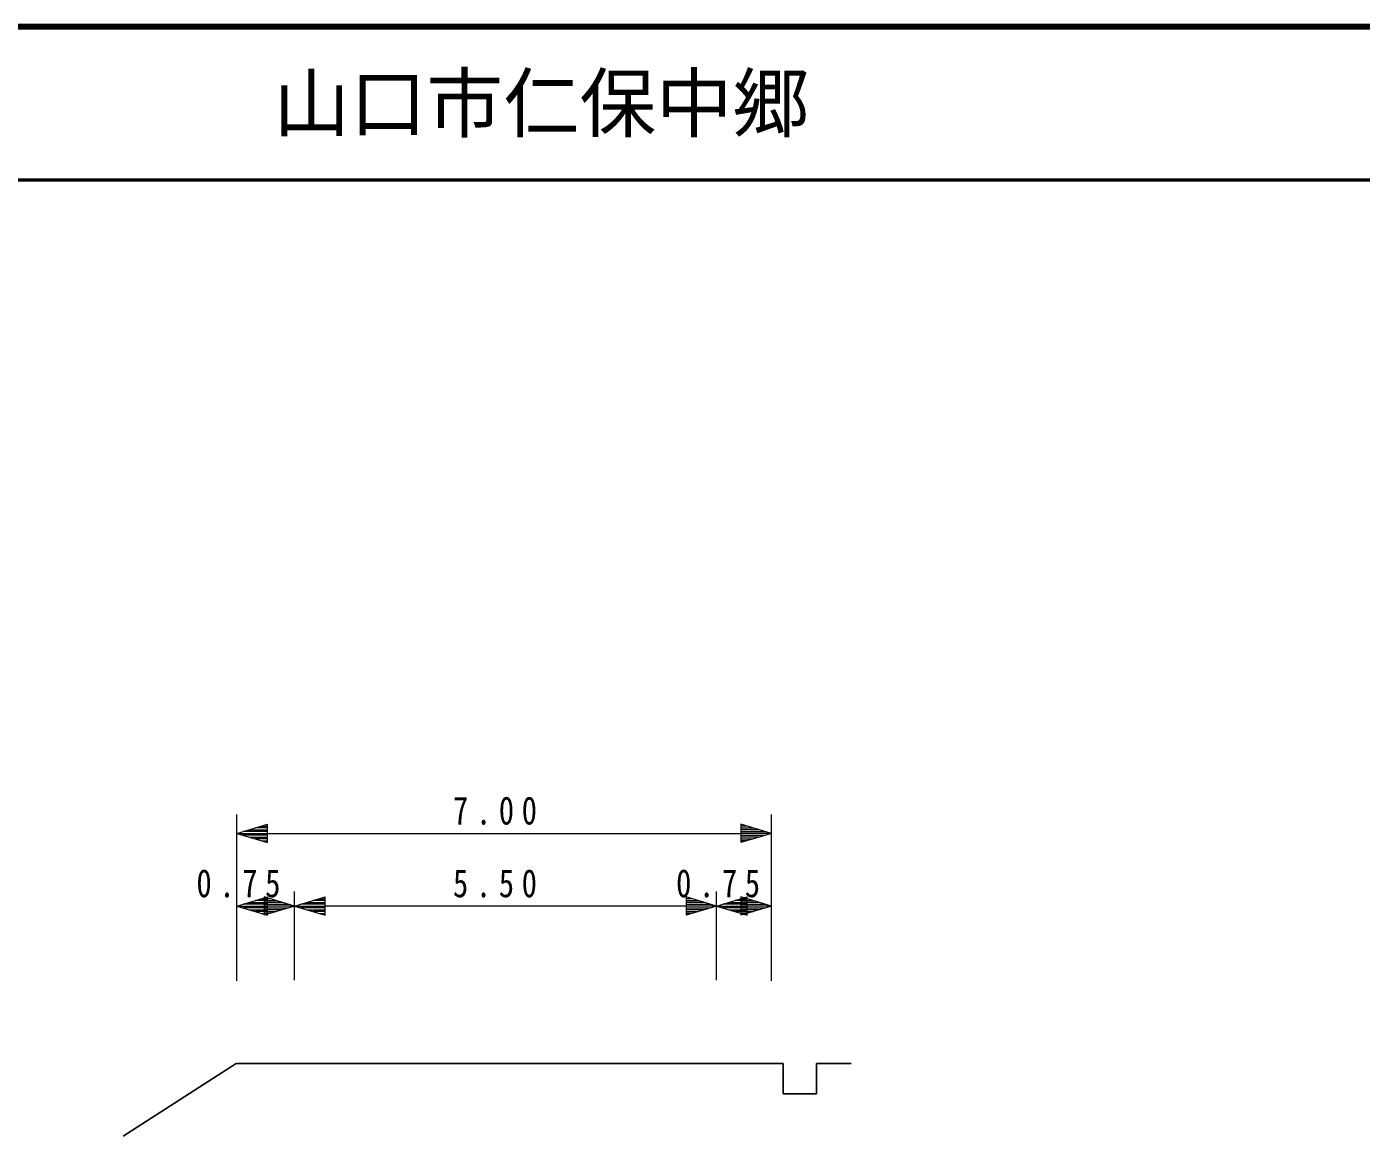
# Model space of a CAD drawing. Units: millimetres, scale not verified. Extents: x 40000 to 680000, y 20000 to 380000.
# Drawn here: x 388903 to 476111, y 307480 to 380000 of the extents above; entities that cross this region are included whole.
import ezdxf
from ezdxf.enums import TextEntityAlignment as Align

# ---------------------------------------------------------------- set-up
doc = ezdxf.new("R2010")
doc.units = ezdxf.units.MM
doc.header["$LTSCALE"] = 1000
for name, color, linetype, lineweight in [('M-BGD', 7, 'Continuous', 25), ('M-STR-HTXT', 7, 'Continuous', 13), ('M-TTL', 2, 'Continuous', 140), ('M-TTL-LINE', 7, 'Continuous', 50)]:
    doc.layers.add(name, color=color, linetype=linetype, lineweight=lineweight)
doc.layers.add('M-TTL-TXT', color=7, linetype='Continuous')
doc.styles.add('ＭＳ ゴシック', font='')
doc.styles.get('ＭＳ ゴシック').set_extended_font_data('MS Gothic')

msp = doc.modelspace()

# ---------------------------------------------------------------- linework, layer by layer
at = {"layer": 'M-BGD'}
for p, q in [((395206, 307480), (402590, 312243)), ((402590, 312243), (438326, 312243)), ((438326, 312243), (438326, 310262)), ((440504, 310262), (440504, 312243)), ((440504, 312243), (442768, 312243)), ((438326, 310262), (440504, 310262))]:
    msp.add_line(p, q, dxfattribs=at)
at = {"layer": 'M-STR-HTXT'}
for p, q in [((402644, 317632), (402644, 328513)), ((437577, 317632), (437577, 328513)), ((402644, 327276), (404644, 327876)), ((402644, 327276), (404644, 326676)), ((402644, 327276), (404644, 327276)), ((404644, 327396), (403044, 327396)), ((404644, 327156), (403044, 327156)), ((403444, 327516), (404644, 327516)), ((403444, 327036), (404644, 327036)), ((404644, 327636), (403844, 327636)), ((404244, 327756), (404644, 327756)), ((404644, 326676), (404644, 327876)), ((404644, 327276), (435577, 327276)), ((437577, 327276), (435577, 327876)), ((435577, 327876), (435577, 326676)), ((435977, 327756), (435577, 327756)), ((435577, 327636), (436377, 327636)), ((436777, 327516), (435577, 327516)), ((435577, 327396), (437177, 327396)), ((437577, 327276), (435577, 326676)), ((437577, 327276), (435577, 327276)), ((435577, 327156), (437177, 327156)), ((436777, 327036), (435577, 327036)), ((404644, 326916), (403844, 326916)), ((404244, 326796), (404644, 326796)), ((435577, 326916), (436377, 326916)), ((435977, 326796), (435577, 326796)), ((402644, 322524), (404644, 323124)), ((403444, 322764), (404644, 322764)), ((404644, 322884), (403844, 322884)), ((404244, 323004), (404644, 323004)), ((406412, 322524), (404412, 323124)), ((404412, 323124), (404412, 321924)), ((404812, 323004), (404412, 323004)), ((404412, 322884), (405212, 322884)), ((405612, 322764), (404412, 322764)), ((404644, 321924), (404644, 323124)), ((406412, 317687), (406412, 323478)), ((406412, 322524), (408412, 323124)), ((407212, 322764), (408412, 322764)), ((408412, 322884), (407612, 322884)), ((408012, 323004), (408412, 323004)), ((408412, 321924), (408412, 323124)), ((433986, 322524), (431986, 323124)), ((431986, 323124), (431986, 321924)), ((432386, 323004), (431986, 323004)), ((431986, 322884), (432786, 322884)), ((433186, 322764), (431986, 322764)), ((433986, 317687), (433986, 323478)), ((433986, 322524), (435986, 323124)), ((434786, 322764), (435986, 322764)), ((435986, 322884), (435186, 322884)), ((437577, 322524), (435577, 323124)), ((435577, 323124), (435577, 321924)), ((435977, 323004), (435577, 323004)), ((435577, 322884), (436377, 322884)), ((436777, 322764), (435577, 322764)), ((435586, 323004), (435986, 323004)), ((435986, 321924), (435986, 323124)), ((402644, 322524), (404644, 321924)), ((402644, 322524), (404644, 322524)), ((404644, 322644), (403044, 322644)), ((404644, 322404), (403044, 322404)), ((403444, 322284), (404644, 322284)), ((404644, 322164), (403844, 322164)), ((404244, 322044), (404644, 322044)), ((404412, 322644), (406012, 322644)), ((406412, 322524), (404412, 321924)), ((406412, 322524), (404412, 322524)), ((404412, 322404), (406012, 322404)), ((405612, 322284), (404412, 322284)), ((404412, 322164), (405212, 322164)), ((404812, 322044), (404412, 322044)), ((406412, 322524), (408412, 321924)), ((406412, 322524), (408412, 322524)), ((408412, 322644), (406812, 322644)), ((408412, 322404), (406812, 322404)), ((407212, 322284), (408412, 322284)), ((408412, 322164), (407612, 322164)), ((408012, 322044), (408412, 322044)), ((431986, 322524), (408412, 322524)), ((431986, 322644), (433586, 322644)), ((433986, 322524), (431986, 321924)), ((433986, 322524), (431986, 322524)), ((431986, 322404), (433586, 322404)), ((433186, 322284), (431986, 322284)), ((431986, 322164), (432786, 322164)), ((432386, 322044), (431986, 322044)), ((433986, 322524), (435986, 321924)), ((433986, 322524), (435986, 322524)), ((435986, 322644), (434386, 322644)), ((435986, 322404), (434386, 322404)), ((434786, 322284), (435986, 322284)), ((435986, 322164), (435186, 322164)), ((435577, 322644), (437177, 322644)), ((437577, 322524), (435577, 321924)), ((437577, 322524), (435577, 322524)), ((435577, 322404), (437177, 322404)), ((436777, 322284), (435577, 322284)), ((435577, 322164), (436377, 322164)), ((435977, 322044), (435577, 322044)), ((435586, 322044), (435986, 322044))]:
    msp.add_line(p, q, dxfattribs=at)
at = {"layer": 'M-TTL'}
msp.add_line((680000, 380000), (40000, 380000), dxfattribs=at)
at = {"layer": 'M-TTL-LINE'}
msp.add_line((40000, 370000), (680000, 370000), dxfattribs=at)

# ---------------------------------------------------------------- texts
at = {"layer": 'M-STR-HTXT', "char_height": 1833, "attachment_point": 8, "style": 'ＭＳ ゴシック'}
for s, insert in [('\\T1.5;\\W0.8;7.00', (419752, 327828)), ('\\T1.5;\\W0.8;0.75', (402988, 323076)), ('\\T1.5;\\W0.8;5.50', (419752, 323076)), ('\\T1.5;\\W0.8;0.75', (434330, 323076))]:
    msp.add_mtext(s, dxfattribs=dict(at, insert=insert))
at = {"layer": 'M-TTL-TXT', "style": 'ＭＳ ゴシック'}
msp.add_text('山口市仁保中郷', height=3666, dxfattribs=at).set_placement((405024, 375000), align=Align.MIDDLE_LEFT)

doc.saveas('drawing.dxf')
